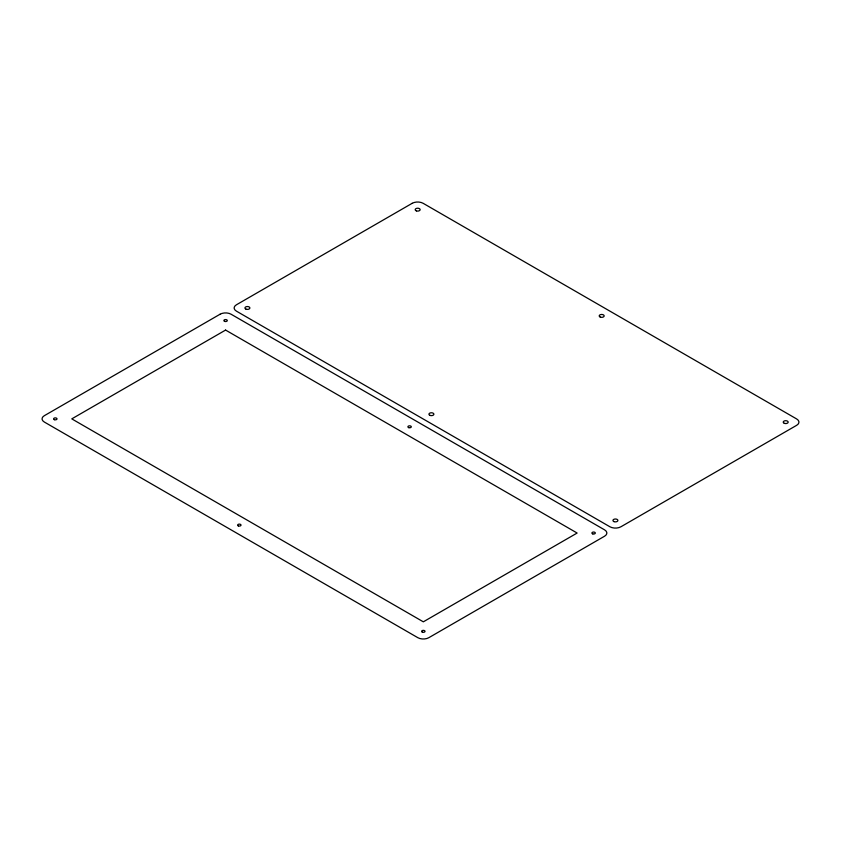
<?xml version="1.0" encoding="UTF-8"?>
<svg xmlns="http://www.w3.org/2000/svg" width="841" height="841" viewBox="0 0 841 841"><rect width="100%" height="100%" fill="white"/><g stroke="black" fill="none" stroke-linecap="round" stroke-linejoin="round"><path stroke-width="1.26" d="M220.09 314.219L44.321 415.696A7.769 4.489 0 0 0 44.321 422.035L417.84 637.688A7.769 4.489 0 0 0 428.826 637.688L604.595 536.201A7.769 4.489 0 0 0 604.595 529.862L231.075 314.219A7.769 4.489 0 0 0 220.09 314.219M412.174 203.312L236.405 304.799A7.769 4.489 0 0 0 236.405 311.138L609.925 526.781A7.769 4.489 0 0 0 620.91 526.781L796.679 425.304A7.769 4.489 0 0 0 796.679 418.965L423.16 203.312A7.769 4.489 0 0 0 412.174 203.312M225.588 330.071L71.779 418.871L423.328 621.825L577.126 533.036L225.588 330.071M600.285 317.089A2.481 1.44 0 0 0 604.164 315.995A2.481 1.44 0 0 0 600.6 314.608A2.481 1.44 0 0 0 600.285 317.089M430.014 415.391A2.481 1.44 0 0 0 433.882 414.308A2.481 1.44 0 0 0 430.319 412.91A2.481 1.44 0 0 0 430.014 415.391M784.306 423.317A2.481 1.44 0 0 0 788.175 422.235A2.481 1.44 0 0 0 784.611 420.847A2.481 1.44 0 0 0 784.306 423.317M614.025 521.63A2.481 1.44 0 0 0 617.893 520.547A2.481 1.44 0 0 0 614.329 519.149A2.481 1.44 0 0 0 614.025 521.63M416.432 210.902A2.481 1.44 0 0 0 420.153 209.661A2.481 1.44 0 0 0 416.432 208.41A2.481 1.44 0 0 0 416.432 210.902M245.993 309.152A2.481 1.44 0 0 0 249.872 308.069A2.481 1.44 0 0 0 246.308 306.681A2.481 1.44 0 0 0 245.993 309.152M422.371 632.159A1.714 0.988 0 0 0 425.031 631.412A1.714 0.988 0 0 0 422.581 630.456A1.714 0.988 0 0 0 422.371 632.159M592.758 533.888A1.714 0.988 0 0 0 595.323 533.036A1.714 0.988 0 0 0 592.758 532.174A1.714 0.988 0 0 0 592.758 533.888M54.35 419.68A1.714 0.988 0 0 0 57.009 418.934A1.714 0.988 0 0 0 54.56 417.977A1.714 0.988 0 0 0 54.35 419.68M224.631 321.378A1.714 0.988 0 0 0 227.291 320.631A1.714 0.988 0 0 0 224.841 319.664A1.714 0.988 0 0 0 224.631 321.378M238.36 525.919A1.714 0.988 0 0 0 241.02 525.173A1.714 0.988 0 0 0 238.571 524.216A1.714 0.988 0 0 0 238.36 525.919M408.747 427.649A1.714 0.988 0 0 0 411.302 426.797A1.714 0.988 0 0 0 408.747 425.945A1.714 0.988 0 0 0 408.747 427.649"/></g></svg>
